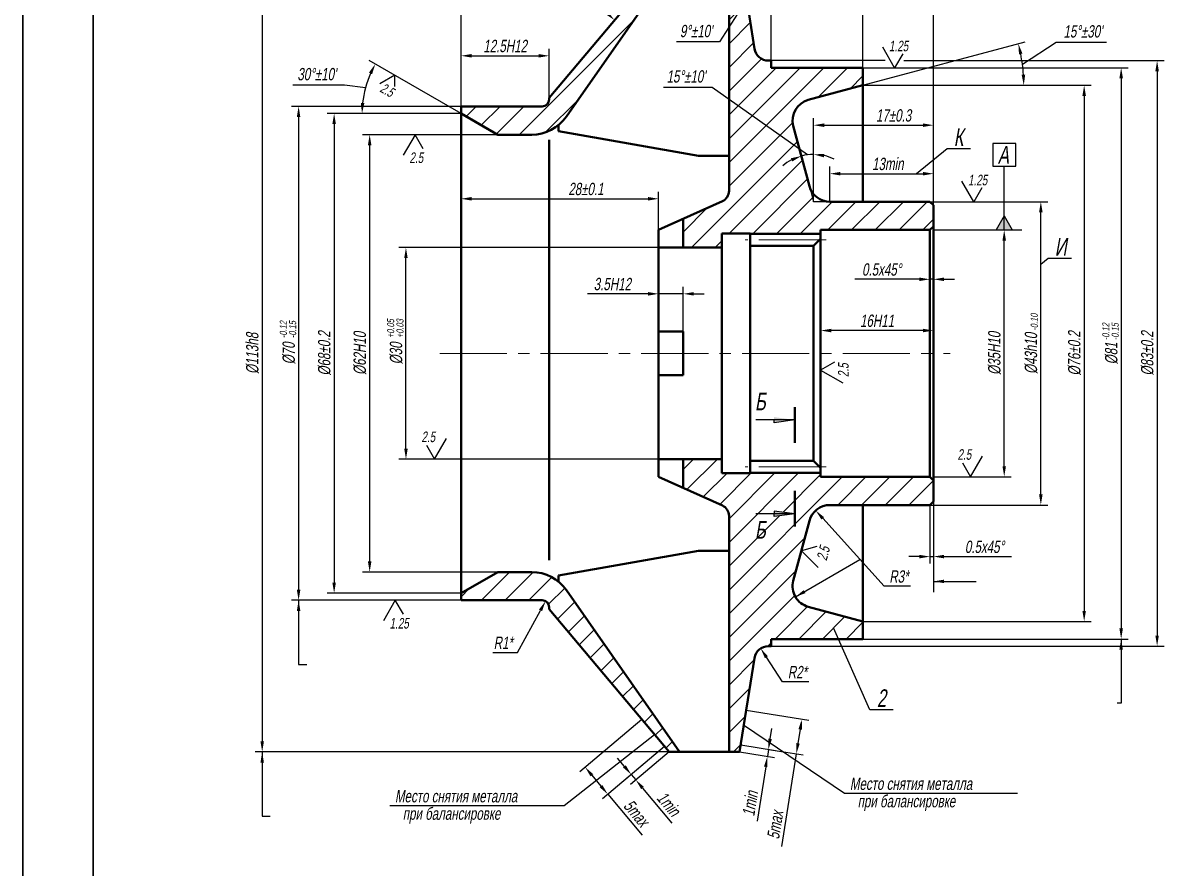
# Model space of a CAD drawing. Header units: millimetres. Extents: x 155 to 2756, y -275 to 1324.
# Drawn here: x 155.2 to 479, y 958.2 to 1197.8 of the extents above; entities that cross this region are included whole.
import ezdxf

# ---------------------------------------------------------------- set-up
doc = ezdxf.new("R2010")
doc.units = ezdxf.units.MM
doc.header["$PDMODE"] = 35
doc.header["$PDSIZE"] = -30
doc.linetypes.add('CENTER2', pattern=[28.575, 19.05, -3.175, 3.175, -3.175])
doc.layers.get('0').update_dxf_attribs({"lineweight": 50})
for name, color, linetype, lineweight in [('1', 1, 'CENTER2', 20), ('Layer2', 152, 'Continuous', 25), ('Рамка', 52, 'Continuous', 35)]:
    doc.layers.add(name, color=color, linetype=linetype, lineweight=lineweight)
doc.styles.add('3.5', font='txt.shx', dxfattribs={"width": 0.7, "oblique": 10, "height": 3.5})
doc.styles.add('ST_5', font='w_russin.shx', dxfattribs={"width": 0.7, "oblique": 10, "height": 5})
doc.dimstyles.new('1 STANDARD(1 1)', dxfattribs={"dimscale": 0, "dimtxt": 3.5, "dimasz": 3, "dimexe": 2, "dimexo": 0, "dimgap": 1, "dimtad": 1, "dimtoh": 1, "dimdec": 1, "dimzin": 9, "dimdsep": 46, "dimtxsty": '3.5', "dimcen": 2.5, "dimclrd": 256, "dimclre": 256, "dimclrt": 256, "dimaunit": 1, "dimadec": 0, "dimazin": 0, "dimtfac": 1, "dimtdec": 1, "dimtmove": 0, "dimatfit": 3, "dimfxl": 0, "dimtolj": 1, "dimtzin": 1, "dimarcsym": 0})
doc.dimstyles.new('STANDARD(1 1)', dxfattribs={"dimscale": 0, "dimtxt": 3.5, "dimasz": 3, "dimexe": 2, "dimexo": 0, "dimgap": 1, "dimtad": 1, "dimdec": 1, "dimzin": 9, "dimdsep": 46, "dimtxsty": '3.5', "dimcen": 2.5, "dimclrd": 256, "dimclre": 256, "dimclrt": 256, "dimaunit": 1, "dimadec": 0, "dimazin": 0, "dimtfac": 1, "dimtdec": 1, "dimtmove": 0, "dimatfit": 3, "dimfxl": 0, "dimtolj": 1, "dimtzin": 1, "dimarcsym": 0})
doc.dimstyles.new('STANDARD(1 1)$4', dxfattribs={"dimscale": 0, "dimtxt": 3.5, "dimasz": 3, "dimexe": 2, "dimexo": 0, "dimgap": 1, "dimtad": 1, "dimtoh": 1, "dimdec": 1, "dimzin": 9, "dimdsep": 46, "dimtxsty": '3.5', "dimcen": 2.5, "dimclrd": 256, "dimclre": 256, "dimclrt": 256, "dimaunit": 1, "dimadec": 0, "dimazin": 0, "dimtfac": 1, "dimtdec": 1, "dimtofl": 0, "dimtmove": 0, "dimatfit": 2, "dimfxl": 0, "dimtolj": 1, "dimtzin": 1, "dimarcsym": 0})

# ---------------------------------------------------------------- blocks, each defined once
blk = doc.blocks.new('*D90')
at = {"layer": 'Defpoints', "color": 0}
for p in [(330.81, 1000.32), (337.24, 992.66), (314.7, 986.81)]:
    blk.add_point(p, dxfattribs=at)
at = {"layer": 'Layer2', "lineweight": -2}
for p, q in [((330.81, 1000.32), (313.17, 985.52)), ((337.24, 992.66), (319.59, 977.86)), ((316.63, 984.51), (319.2, 981.44)), ((321.13, 979.14), (330.91, 967.49))]:
    blk.add_line(p, q, dxfattribs=at)
at = {"layer": 'Layer2'}
for points in [[(317.01, 984.83), (316.24, 984.19), (314.7, 986.81)], [(319.58, 981.76), (318.82, 981.12), (321.13, 979.14)]]:
    blk.add_solid(points, dxfattribs=at)
at = {"layer": 'Layer2', "insert": (329.28, 973.71), "char_height": 3.5, "attachment_point": 5, "rotation": 310, "style": '3.5'}
blk.add_mtext('\\A1;{\\Fw_russin.shx;5max}', dxfattribs=at)
blk = doc.blocks.new('*D91')
at = {"layer": 'Defpoints', "color": 0}
for p in [(337.24, 992.66), (338.52, 991.13), (327.78, 984.73)]:
    blk.add_point(p, dxfattribs=at)
at = {"layer": 'Layer2', "lineweight": -2}
for p, q in [((337.24, 992.66), (326.25, 983.44)), ((338.52, 991.13), (327.54, 981.91)), ((325.85, 987.03), (323.93, 989.33)), ((327.78, 984.73), (329.07, 983.2)), ((331, 980.9), (339.33, 970.96))]:
    blk.add_line(p, q, dxfattribs=at)
at = {"layer": 'Layer2'}
for points in [[(326.24, 987.35), (325.47, 986.71), (327.78, 984.73)], [(331.38, 981.22), (330.61, 980.58), (329.07, 983.2)]]:
    blk.add_solid(points, dxfattribs=at)
at = {"layer": 'Layer2', "insert": (338.43, 976.32), "char_height": 3.5, "attachment_point": 5, "rotation": 310, "style": '3.5'}
blk.add_mtext('\\A1;{\\Fw_russin.shx;1min}', dxfattribs=at)
blk = doc.blocks.new('*D92')
at = {"layer": 'Defpoints', "color": 0}
for p in [(360.4, 1002.98), (376.17, 1000.48), (366.71, 991.86)]:
    blk.add_point(p, dxfattribs=at)
at = {"layer": 'Layer2', "lineweight": -2}
for p, q in [((360.4, 1002.98), (378.15, 1000.17)), ((375.7, 997.52), (375.08, 993.57)), ((366.71, 991.86), (376.58, 990.29)), ((374.61, 990.61), (370.44, 964.3))]:
    blk.add_line(p, q, dxfattribs=at)
at = {"layer": 'Layer2'}
for points in [[(375.21, 997.6), (376.2, 997.44), (376.17, 1000.48)], [(374.58, 993.65), (375.57, 993.49), (374.61, 990.61)]]:
    blk.add_solid(points, dxfattribs=at)
at = {"layer": 'Layer2', "insert": (368.64, 970.47), "char_height": 3.5, "attachment_point": 5, "rotation": 81, "style": '3.5'}
blk.add_mtext('\\A1;{\\Fw_russin.shx;5max}', dxfattribs=at)
blk = doc.blocks.new('*D93')
at = {"layer": 'Defpoints', "color": 0}
for p in [(358.52, 991.13), (358.83, 993.11), (366.71, 991.86)]:
    blk.add_point(p, dxfattribs=at)
at = {"layer": 'Layer2', "lineweight": -2}
for p, q in [((367.18, 994.82), (367.65, 997.78)), ((358.52, 991.13), (368.38, 989.57)), ((358.83, 993.11), (368.69, 991.54)), ((366.71, 991.86), (366.4, 989.88)), ((365.93, 986.92), (363.48, 971.47))]:
    blk.add_line(p, q, dxfattribs=at)
at = {"layer": 'Layer2'}
for points in [[(366.69, 994.9), (367.68, 994.74), (366.71, 991.86)], [(365.44, 987), (366.43, 986.84), (366.4, 989.88)]]:
    blk.add_solid(points, dxfattribs=at)
at = {"layer": 'Layer2', "insert": (361.5, 976.53), "char_height": 3.5, "attachment_point": 5, "rotation": 81, "style": '3.5'}
blk.add_mtext('\\A1;{\\Fw_russin.shx;1min}', dxfattribs=at)
blk = doc.blocks.new('*D78')
at = {"layer": 'Defpoints', "color": 0}
for p in [(303.48, 1033.88), (302.52, 1032.13)]:
    blk.add_point(p, dxfattribs=at)
at = {"layer": 'Layer2', "lineweight": -2}
for p, q in [((295.51, 1019.32), (302.04, 1031.25)), ((288.5, 1019.32), (295.51, 1019.32))]:
    blk.add_line(p, q, dxfattribs=at)
at = {"layer": 'Layer2'}
blk.add_solid([(301.6, 1031.49), (302.48, 1031.01), (303.48, 1033.88)], dxfattribs=at)
at = {"layer": 'Layer2', "insert": (291.5, 1022.07), "char_height": 3.5, "attachment_point": 5, "style": '3.5'}
blk.add_mtext('\\A1;{\\Fw_russin.shx;R1*}', dxfattribs=at)
blk = doc.blocks.new('*D79')
at = {"layer": 'Defpoints', "color": 0}
for p in [(380.11, 1059.59), (384.13, 1055.13)]:
    blk.add_point(p, dxfattribs=at)
at = {"layer": 'Layer2', "lineweight": -2}
for p, q in [((399.5, 1038.09), (382.12, 1057.36)), ((406.98, 1038.09), (399.5, 1038.09))]:
    blk.add_line(p, q, dxfattribs=at)
at = {"layer": 'Layer2'}
blk.add_solid([(382.49, 1057.69), (381.74, 1057.02), (380.11, 1059.59)], dxfattribs=at)
at = {"layer": 'Layer2', "insert": (403.74, 1040.84), "char_height": 3.5, "attachment_point": 5, "style": '3.5'}
blk.add_mtext('\\A1;{\\Fw_russin.shx;R3*}', dxfattribs=at)
blk = doc.blocks.new('*D80')
at = {"layer": 'Defpoints', "color": 0}
for p in [(393.52, 1216.08), (393.52, 1216.08), (367.52, 1187.13)]:
    blk.add_point(p, dxfattribs=at)
at = {"layer": 'Layer2', "lineweight": -2}
for p, q in [((367.52, 1187.13), (367.52, 1218.08)), ((393.52, 1216.08), (393.52, 1218.08)), ((370.52, 1216.08), (390.52, 1216.08))]:
    blk.add_line(p, q, dxfattribs=at)
at = {"layer": 'Layer2'}
for points in [[(370.52, 1216.58), (370.52, 1215.58), (367.52, 1216.08)], [(390.52, 1216.58), (390.52, 1215.58), (393.52, 1216.08)]]:
    blk.add_solid(points, dxfattribs=at)
at = {"layer": 'Layer2', "insert": (380.52, 1218.83), "char_height": 3.5, "attachment_point": 5, "style": '3.5'}
blk.add_mtext('\\A1;{\\Fw_russin.shx;13h12}', dxfattribs=at)
blk = doc.blocks.new('*D81')
at = {"layer": 'Defpoints', "color": 0}
for p in [(413.52, 1216.08), (413.52, 1216.08), (393.52, 1185.13)]:
    blk.add_point(p, dxfattribs=at)
at = {"layer": 'Layer2', "lineweight": -2}
for p, q in [((393.52, 1185.13), (393.52, 1218.08)), ((413.52, 1216.08), (413.52, 1218.08)), ((396.52, 1216.08), (410.52, 1216.08))]:
    blk.add_line(p, q, dxfattribs=at)
at = {"layer": 'Layer2'}
for points in [[(396.52, 1216.58), (396.52, 1215.58), (393.52, 1216.08)], [(410.52, 1216.58), (410.52, 1215.58), (413.52, 1216.08)]]:
    blk.add_solid(points, dxfattribs=at)
at = {"layer": 'Layer2', "insert": (403.52, 1218.83), "char_height": 3.5, "attachment_point": 5, "style": '3.5'}
blk.add_mtext('\\A1;{\\Fw_russin.shx;10H11}', dxfattribs=at)
blk = doc.blocks.new('*D82')
at = {"layer": 'Defpoints', "color": 0}
for p in [(413.52, 1062.13), (412.52, 1061.13), (412.52, 1046.51)]:
    blk.add_point(p, dxfattribs=at)
at = {"layer": 'Layer2', "lineweight": -2}
for p, q in [((413.52, 1062.13), (413.52, 1044.51)), ((412.52, 1061.13), (412.52, 1044.51)), ((409.52, 1046.51), (406.52, 1046.51)), ((412.52, 1046.51), (413.52, 1046.51)), ((416.52, 1046.51), (435.68, 1046.51))]:
    blk.add_line(p, q, dxfattribs=at)
at = {"layer": 'Layer2'}
for points in [[(409.52, 1047.01), (409.52, 1046.01), (412.52, 1046.51)], [(416.52, 1047.01), (416.52, 1046.01), (413.52, 1046.51)]]:
    blk.add_solid(points, dxfattribs=at)
at = {"layer": 'Layer2', "insert": (428.01, 1049.26), "char_height": 3.5, "attachment_point": 5, "style": '3.5'}
blk.add_mtext('\\A1;{\\Fw_russin.shx;0.5x45°}', dxfattribs=at)
blk = doc.blocks.new('*D83')
at = {"layer": 'Defpoints', "color": 0}
for p in [(381.52, 1110.6), (381.52, 1110.13), (413.52, 1110.13)]:
    blk.add_point(p, dxfattribs=at)
at = {"layer": 'Layer2', "lineweight": -2}
for p, q in [((381.52, 1110.13), (381.52, 1112.6)), ((410.52, 1110.6), (384.52, 1110.6)), ((413.52, 1110.13), (413.52, 1112.6))]:
    blk.add_line(p, q, dxfattribs=at)
at = {"layer": 'Layer2'}
for points in [[(384.52, 1111.1), (384.52, 1110.1), (381.52, 1110.6)], [(410.52, 1111.1), (410.52, 1110.1), (413.52, 1110.6)]]:
    blk.add_solid(points, dxfattribs=at)
at = {"layer": 'Layer2', "insert": (397.52, 1113.35), "char_height": 3.5, "attachment_point": 5, "style": '3.5'}
blk.add_mtext('\\A1;{\\Fw_russin.shx;16H11}', dxfattribs=at)
blk = doc.blocks.new('*D84')
at = {"layer": 'Defpoints', "color": 0}
for p in [(405.08, 1187.13), (367.52, 1021.13), (476.96, 1021.13)]:
    blk.add_point(p, dxfattribs=at)
at = {"layer": 'Layer2', "lineweight": -2}
for p, q in [((405.08, 1187.13), (478.96, 1187.13)), ((476.96, 1184.13), (476.96, 1024.13)), ((367.52, 1021.13), (478.96, 1021.13))]:
    blk.add_line(p, q, dxfattribs=at)
at = {"layer": 'Layer2'}
for points in [[(476.46, 1184.13), (477.46, 1184.13), (476.96, 1187.13)], [(476.46, 1024.13), (477.46, 1024.13), (476.96, 1021.13)]]:
    blk.add_solid(points, dxfattribs=at)
at = {"layer": 'Layer2', "insert": (474.21, 1104.13), "char_height": 3.5, "attachment_point": 5, "rotation": 90, "style": '3.5'}
blk.add_mtext('\\A1;{\\Fw_russin.shx;%%c83±0.2}', dxfattribs=at)
blk = doc.blocks.new('*D85')
at = {"layer": 'Defpoints', "color": 0}
for p in [(279.52, 1269.46), (413.52, 1261.35), (279.52, 1190.5)]:
    blk.add_point(p, dxfattribs=at)
at = {"layer": 'Layer2', "lineweight": -2}
for p, q in [((279.52, 1190.5), (279.52, 1271.46)), ((410.52, 1269.46), (282.52, 1269.46)), ((413.52, 1261.35), (413.52, 1271.46))]:
    blk.add_line(p, q, dxfattribs=at)
at = {"layer": 'Layer2'}
for points in [[(282.52, 1269.96), (282.52, 1268.96), (279.52, 1269.46)], [(410.52, 1269.96), (410.52, 1268.96), (413.52, 1269.46)]]:
    blk.add_solid(points, dxfattribs=at)
at = {"layer": 'Layer2', "insert": (346.52, 1272.21), "char_height": 3.5, "attachment_point": 5, "style": '3.5'}
blk.add_mtext('\\A1;{\\Fw_russin.shx;67h10}', dxfattribs=at)
blk = doc.blocks.new('*D86')
at = {"layer": 'Defpoints', "color": 0}
for p in [(355.52, 1259.35), (413.52, 1259.35), (413.52, 1170.82)]:
    blk.add_point(p, dxfattribs=at)
at = {"layer": 'Layer2', "lineweight": -2}
for p, q in [((355.52, 1259.35), (355.52, 1261.35)), ((413.52, 1170.82), (413.52, 1261.35)), ((358.52, 1259.35), (410.52, 1259.35))]:
    blk.add_line(p, q, dxfattribs=at)
at = {"layer": 'Layer2'}
for points in [[(358.52, 1259.85), (358.52, 1258.85), (355.52, 1259.35)], [(410.52, 1259.85), (410.52, 1258.85), (413.52, 1259.35)]]:
    blk.add_solid(points, dxfattribs=at)
at = {"layer": 'Layer2', "insert": (384.52, 1262.1), "char_height": 3.5, "attachment_point": 5, "style": '3.5'}
blk.add_mtext('\\A1;{\\Fw_russin.shx;29±0.2}', dxfattribs=at)
blk = doc.blocks.new('*D25')
at = {"layer": 'Defpoints', "color": 0}
for p in [(364.5, 1020.47), (366.69, 1017.13)]:
    blk.add_point(p, dxfattribs=at)
at = {"layer": 'Layer2', "lineweight": -2}
for p, q in [((370.71, 1011), (366.14, 1017.97)), ((378.19, 1011), (370.71, 1011))]:
    blk.add_line(p, q, dxfattribs=at)
at = {"layer": 'Layer2'}
blk.add_solid([(366.56, 1018.24), (365.72, 1017.69), (364.5, 1020.47)], dxfattribs=at)
at = {"layer": 'Layer2', "insert": (374.95, 1013.75), "char_height": 3.5, "attachment_point": 5, "style": '3.5'}
blk.add_mtext('\\A1;{\\Fw_russin.shx;R2*}', dxfattribs=at)
blk = doc.blocks.new('*D26')
at = {"layer": 'Defpoints', "color": 0}
for p in [(438.97, 1184.11), (393.52, 1180.13), (393.52, 1180.13), (394.27, 1180.13), (378, 1175.97)]:
    blk.add_point(p, dxfattribs=at)
at = {"layer": 'Layer2', "lineweight": -2}
for p, q in [((393.52, 1180.13), (439.52, 1192.46)), ((438.75, 1186.08), (448.29, 1192.32)), ((448.29, 1192.32), (462.57, 1192.32)), ((394.27, 1180.13), (441.14, 1180.13))]:
    blk.add_line(p, q, dxfattribs=at)
blk.add_arc((393.52, 1180.13), 45.62, 3.7684, 11.2316, dxfattribs=at)
at = {"layer": 'Layer2'}
for points in [[(437.78, 1188.9), (438.76, 1189.13), (437.59, 1191.94)], [(439.54, 1183.14), (438.54, 1183.11), (439.14, 1180.13)]]:
    blk.add_solid(points, dxfattribs=at)
at = {"layer": 'Layer2', "insert": (455.93, 1195.4), "char_height": 3.5, "attachment_point": 5, "style": '3.5'}
blk.add_mtext("\\A1;{\\Fw_russin.shx;15°±30'}", dxfattribs=at)
blk = doc.blocks.new('*D27')
at = {"layer": 'Defpoints', "color": 0}
for p in [(393.52, 1185.13), (393.52, 1023.13), (466.76, 1023.13)]:
    blk.add_point(p, dxfattribs=at)
at = {"layer": 'Layer2', "lineweight": -2}
for p, q in [((393.52, 1185.13), (468.76, 1185.13)), ((466.76, 1182.13), (466.76, 1026.13)), ((393.52, 1023.13), (468.76, 1023.13))]:
    blk.add_line(p, q, dxfattribs=at)
at = {"layer": 'Layer2'}
for points in [[(466.26, 1182.13), (467.26, 1182.13), (466.76, 1185.13)], [(466.26, 1026.13), (467.26, 1026.13), (466.76, 1023.13)]]:
    blk.add_solid(points, dxfattribs=at)
at = {"layer": 'Layer2', "insert": (464.01, 1104.13), "char_height": 3.5, "attachment_point": 5, "rotation": 90, "style": '3.5'}
blk.add_mtext('\\A1;{\\Fw_russin.shx;%%c81    }', dxfattribs=at)
blk = doc.blocks.new('*D28')
at = {"layer": 'Defpoints', "color": 0}
for p in [(434.68, 1180.13), (393.52, 1028.13), (456.27, 1028.13)]:
    blk.add_point(p, dxfattribs=at)
at = {"layer": 'Layer2', "lineweight": -2}
for p, q in [((434.68, 1180.13), (458.27, 1180.13)), ((456.27, 1177.13), (456.27, 1031.13)), ((393.52, 1028.13), (458.27, 1028.13))]:
    blk.add_line(p, q, dxfattribs=at)
at = {"layer": 'Layer2'}
for points in [[(455.77, 1177.13), (456.77, 1177.13), (456.27, 1180.13)], [(455.77, 1031.13), (456.77, 1031.13), (456.27, 1028.13)]]:
    blk.add_solid(points, dxfattribs=at)
at = {"layer": 'Layer2', "insert": (453.52, 1104.13), "char_height": 3.5, "attachment_point": 5, "rotation": 90, "style": '3.5'}
blk.add_mtext('\\A1;{\\Fw_russin.shx;%%c76±0.2}', dxfattribs=at)
blk = doc.blocks.new('*D29')
at = {"layer": 'Defpoints', "color": 0}
for p in [(412.52, 1147.13), (443.98, 1147.13), (412.52, 1061.13)]:
    blk.add_point(p, dxfattribs=at)
at = {"layer": 'Layer2', "lineweight": -2}
for p, q in [((412.52, 1147.13), (445.98, 1147.13)), ((443.98, 1064.13), (443.98, 1144.13)), ((412.52, 1061.13), (445.98, 1061.13))]:
    blk.add_line(p, q, dxfattribs=at)
at = {"layer": 'Layer2'}
for points in [[(443.48, 1144.13), (444.48, 1144.13), (443.98, 1147.13)], [(443.48, 1064.13), (444.48, 1064.13), (443.98, 1061.13)]]:
    blk.add_solid(points, dxfattribs=at)
at = {"layer": 'Layer2', "insert": (441.23, 1104.13), "char_height": 3.5, "attachment_point": 5, "rotation": 90, "style": '3.5'}
blk.add_mtext('\\A1;{\\Fw_russin.shx;%%c43h10  }', dxfattribs=at)
blk = doc.blocks.new('*D30')
at = {"layer": 'Defpoints', "color": 0}
for p in [(413.52, 1139.13), (433.59, 1139.13), (413.52, 1069.13)]:
    blk.add_point(p, dxfattribs=at)
at = {"layer": 'Layer2', "lineweight": -2}
for p, q in [((413.52, 1139.13), (435.59, 1139.13)), ((433.59, 1072.13), (433.59, 1136.13)), ((413.52, 1069.13), (435.59, 1069.13))]:
    blk.add_line(p, q, dxfattribs=at)
at = {"layer": 'Layer2'}
for points in [[(433.09, 1136.13), (434.09, 1136.13), (433.59, 1139.13)], [(433.09, 1072.13), (434.09, 1072.13), (433.59, 1069.13)]]:
    blk.add_solid(points, dxfattribs=at)
at = {"layer": 'Layer2', "insert": (430.84, 1104.13), "char_height": 3.5, "attachment_point": 5, "rotation": 90, "style": '3.5'}
blk.add_mtext('\\A1;{\\Fw_russin.shx;%%c35H10}', dxfattribs=at)
blk = doc.blocks.new('*D31')
at = {"layer": 'Defpoints', "color": 0}
for p in [(342.52, 1121.01), (335.52, 1110.33), (342.52, 1110.33)]:
    blk.add_point(p, dxfattribs=at)
at = {"layer": 'Layer2', "lineweight": -2}
for p, q in [((332.52, 1121.01), (315.36, 1121.01)), ((335.52, 1110.33), (335.52, 1123.01)), ((342.52, 1121.01), (335.52, 1121.01)), ((342.52, 1110.33), (342.52, 1123.01)), ((345.52, 1121.01), (348.52, 1121.01))]:
    blk.add_line(p, q, dxfattribs=at)
at = {"layer": 'Layer2'}
for points in [[(332.52, 1121.51), (332.52, 1120.51), (335.52, 1121.01)], [(345.52, 1121.51), (345.52, 1120.51), (342.52, 1121.01)]]:
    blk.add_solid(points, dxfattribs=at)
at = {"layer": 'Layer2', "insert": (322.44, 1123.76), "char_height": 3.5, "attachment_point": 5, "style": '3.5'}
blk.add_mtext('\\A1;{\\Fw_russin.shx;3.5H12}', dxfattribs=at)
blk = doc.blocks.new('*D32')
at = {"layer": 'Defpoints', "color": 0}
for p in [(375.53, 1162.03), (378.35, 1160.49), (379.52, 1147.87), (379.52, 1147.13), (379.52, 1147.13)]:
    blk.add_point(p, dxfattribs=at)
at = {"layer": 'Layer2', "lineweight": -2}
for p, q in [((350.74, 1179.53), (336.94, 1179.53)), ((377.77, 1160.42), (350.74, 1179.53)), ((379.52, 1147.87), (379.52, 1162.54))]:
    blk.add_line(p, q, dxfattribs=at)
for start, end in [(90, 105), (64.3087, 77.1544), (117.8456, 130.6913)]:
    blk.add_arc((379.52, 1147.13), 13.41, start, end, dxfattribs=at)
at = {"layer": 'Layer2'}
for points in [[(373.08, 1159.45), (373.44, 1158.52), (376.05, 1160.08)], [(382.45, 1159.71), (382.56, 1160.7), (379.52, 1160.54)]]:
    blk.add_solid(points, dxfattribs=at)
at = {"layer": 'Layer2', "insert": (343.34, 1182.62), "char_height": 3.5, "attachment_point": 5, "style": '3.5'}
blk.add_mtext("\\A1;{\\Fw_russin.shx;15°±10'}", dxfattribs=at)
blk = doc.blocks.new('*D33')
at = {"layer": 'Defpoints', "color": 0}
for p in [(279.52, 1146.28), (335.52, 1147.96), (335.52, 1139.13)]:
    blk.add_point(p, dxfattribs=at)
at = {"layer": 'Layer2', "lineweight": -2}
for p, q in [((279.52, 1146.28), (279.52, 1149.96)), ((335.52, 1139.13), (335.52, 1149.96)), ((282.52, 1147.96), (332.52, 1147.96))]:
    blk.add_line(p, q, dxfattribs=at)
at = {"layer": 'Layer2'}
for points in [[(282.52, 1148.46), (282.52, 1147.46), (279.52, 1147.96)], [(332.52, 1148.46), (332.52, 1147.46), (335.52, 1147.96)]]:
    blk.add_solid(points, dxfattribs=at)
at = {"layer": 'Layer2', "insert": (314.94, 1150.71), "char_height": 3.5, "attachment_point": 5, "style": '3.5'}
blk.add_mtext('\\A1;{\\Fw_russin.shx;28±0.1}', dxfattribs=at)
blk = doc.blocks.new('*D34')
at = {"layer": 'Defpoints', "color": 0}
for p in [(251.85, 1177.01), (279.36, 1172.13), (279.52, 1172.13), (279.52, 1172.13), (289.91, 1166.13)]:
    blk.add_point(p, dxfattribs=at)
at = {"layer": 'Layer2', "lineweight": -2}
for p, q in [((279.52, 1172.13), (253.45, 1187.18)), ((246.43, 1180.19), (231.78, 1180.19)), ((252.38, 1179.4), (246.43, 1180.19)), ((279.36, 1172.13), (249.42, 1172.13))]:
    blk.add_line(p, q, dxfattribs=at)
blk.add_arc((279.52, 1172.13), 28.1, 156.1201, 173.8799, dxfattribs=at)
at = {"layer": 'Layer2'}
for points in [[(253.38, 1183.73), (254.27, 1183.28), (255.19, 1186.18)], [(252.08, 1175.1), (251.08, 1175.15), (251.42, 1172.13)]]:
    blk.add_solid(points, dxfattribs=at)
at = {"layer": 'Layer2', "insert": (238.6, 1183.27), "char_height": 3.5, "attachment_point": 5, "style": '3.5'}
blk.add_mtext("\\A1;{\\Fw_russin.shx;30°±10'}", dxfattribs=at)
blk = doc.blocks.new('*D35')
at = {"layer": 'Defpoints', "color": 0}
for p in [(413.52, 1168.82), (413.52, 1156.48), (379.52, 1147.87)]:
    blk.add_point(p, dxfattribs=at)
at = {"layer": 'Layer2', "lineweight": -2}
for p, q in [((379.52, 1147.87), (379.52, 1170.82)), ((382.52, 1168.82), (410.52, 1168.82)), ((413.52, 1156.48), (413.52, 1170.82))]:
    blk.add_line(p, q, dxfattribs=at)
at = {"layer": 'Layer2'}
for points in [[(382.52, 1169.32), (382.52, 1168.32), (379.52, 1168.82)], [(410.52, 1169.32), (410.52, 1168.32), (413.52, 1168.82)]]:
    blk.add_solid(points, dxfattribs=at)
at = {"layer": 'Layer2', "insert": (402.22, 1171.57), "char_height": 3.5, "attachment_point": 5, "style": '3.5'}
blk.add_mtext('\\A1;{\\Fw_russin.shx;17±0.3}', dxfattribs=at)
blk = doc.blocks.new('*D36')
at = {"layer": 'Defpoints', "color": 0}
for p in [(413.52, 1155.07), (384.13, 1147.13), (413.52, 1146.13)]:
    blk.add_point(p, dxfattribs=at)
at = {"layer": 'Layer2', "lineweight": -2}
for p, q in [((384.13, 1147.13), (384.13, 1157.07)), ((413.52, 1146.13), (413.52, 1157.07)), ((387.13, 1155.07), (410.52, 1155.07))]:
    blk.add_line(p, q, dxfattribs=at)
at = {"layer": 'Layer2'}
for points in [[(387.13, 1155.57), (387.13, 1154.57), (384.13, 1155.07)], [(410.52, 1155.57), (410.52, 1154.57), (413.52, 1155.07)]]:
    blk.add_solid(points, dxfattribs=at)
at = {"layer": 'Layer2', "insert": (400.57, 1157.82), "char_height": 3.5, "attachment_point": 5, "style": '3.5'}
blk.add_mtext('\\A1;{\\Fw_russin.shx;13min}', dxfattribs=at)
blk = doc.blocks.new('*D37')
at = {"layer": 'Defpoints', "color": 0}
for p in [(358.52, 1217.13), (358.52, 1217.13), (358.52, 1214), (360, 1203.05), (362.74, 1190.5)]:
    blk.add_point(p, dxfattribs=at)
at = {"layer": 'Layer2', "lineweight": -2}
for p, q in [((358.52, 1214), (358.52, 1201.97)), ((359.63, 1203.01), (352.82, 1192.41)), ((352.82, 1192.41), (340.59, 1192.41))]:
    blk.add_line(p, q, dxfattribs=at)
for start, end in [(291.1628, 303.3257), (245.6743, 257.8372), (270, 279)]:
    blk.add_arc((358.52, 1217.13), 14.16, start, end, dxfattribs=at)
at = {"layer": 'Layer2'}
for points in [[(363.76, 1203.44), (363.5, 1204.41), (360.74, 1203.15)], [(355.59, 1203.79), (355.49, 1202.79), (358.52, 1202.97)]]:
    blk.add_solid(points, dxfattribs=at)
at = {"layer": 'Layer2', "insert": (346.2, 1195.49), "char_height": 3.5, "attachment_point": 5, "style": '3.5'}
blk.add_mtext("\\A1;{\\Fw_russin.shx;9°±10'}", dxfattribs=at)
blk = doc.blocks.new('*D38')
at = {"layer": 'Defpoints', "color": 0}
for p in [(338.52, 1217.13), (338.52, 1217.13), (358.52, 1217.13), (318.34, 1203.86), (304.52, 1176.61)]:
    blk.add_point(p, dxfattribs=at)
at = {"layer": 'Layer2', "lineweight": -2}
for p, q in [((338.52, 1217.13), (312.37, 1217.13)), ((316.63, 1206.92), (309.38, 1202.87)), ((309.38, 1202.87), (294.73, 1202.87))]:
    blk.add_line(p, q, dxfattribs=at)
blk.add_arc((338.52, 1217.13), 24.15, 187.1209, 222.8791, dxfattribs=at)
at = {"layer": 'Layer2'}
for points in [[(314.05, 1214.1), (315.05, 1214.17), (314.37, 1217.13)], [(321.17, 1201.06), (320.48, 1200.33), (323, 1198.63)]]:
    blk.add_solid(points, dxfattribs=at)
at = {"layer": 'Layer2', "insert": (301.55, 1205.95), "char_height": 3.5, "attachment_point": 5, "style": '3.5'}
blk.add_mtext("\\A1;{\\Fw_russin.shx;50°±10'}", dxfattribs=at)
blk = doc.blocks.new('*D39')
at = {"layer": 'Defpoints', "color": 0}
for p in [(304.52, 1188.5), (304.52, 1176.61), (279.52, 1174.13)]:
    blk.add_point(p, dxfattribs=at)
at = {"layer": 'Layer2', "lineweight": -2}
for p, q in [((279.52, 1174.13), (279.52, 1190.5)), ((282.52, 1188.5), (301.52, 1188.5)), ((304.52, 1176.61), (304.52, 1190.5))]:
    blk.add_line(p, q, dxfattribs=at)
at = {"layer": 'Layer2'}
for points in [[(282.52, 1189), (282.52, 1188), (279.52, 1188.5)], [(301.52, 1189), (301.52, 1188), (304.52, 1188.5)]]:
    blk.add_solid(points, dxfattribs=at)
at = {"layer": 'Layer2', "insert": (292.02, 1191.25), "char_height": 3.5, "attachment_point": 5, "style": '3.5'}
blk.add_mtext('\\A1;{\\Fw_russin.shx;12.5H12}', dxfattribs=at)
blk = doc.blocks.new('*D40')
at = {"layer": 'Defpoints', "color": 0}
for p in [(312.37, 1217.13), (223.1, 991.13), (338.52, 991.13)]:
    blk.add_point(p, dxfattribs=at)
at = {"layer": 'Layer2', "lineweight": -2}
for p, q in [((312.37, 1217.13), (221.1, 1217.13)), ((223.1, 1214.13), (223.1, 994.13)), ((338.52, 991.13), (221.1, 991.13))]:
    blk.add_line(p, q, dxfattribs=at)
at = {"layer": 'Layer2'}
for points in [[(222.6, 1214.13), (223.6, 1214.13), (223.1, 1217.13)], [(222.6, 994.13), (223.6, 994.13), (223.1, 991.13)]]:
    blk.add_solid(points, dxfattribs=at)
at = {"layer": 'Layer2', "insert": (220.35, 1104.13), "char_height": 3.5, "attachment_point": 5, "rotation": 90, "style": '3.5'}
blk.add_mtext('\\A1;{\\Fw_russin.shx;%%c113h8}', dxfattribs=at)
blk = doc.blocks.new('*D41')
at = {"layer": 'Defpoints', "color": 0}
for p in [(279.52, 1174.13), (233.43, 1034.13), (279.52, 1034.13)]:
    blk.add_point(p, dxfattribs=at)
at = {"layer": 'Layer2', "lineweight": -2}
for p, q in [((279.52, 1174.13), (231.43, 1174.13)), ((233.43, 1171.13), (233.43, 1037.13)), ((279.52, 1034.13), (231.43, 1034.13))]:
    blk.add_line(p, q, dxfattribs=at)
at = {"layer": 'Layer2'}
for points in [[(232.93, 1171.13), (233.93, 1171.13), (233.43, 1174.13)], [(232.93, 1037.13), (233.93, 1037.13), (233.43, 1034.13)]]:
    blk.add_solid(points, dxfattribs=at)
at = {"layer": 'Layer2', "insert": (230.68, 1104.13), "char_height": 3.5, "attachment_point": 5, "rotation": 90, "style": '3.5'}
blk.add_mtext('\\A1;{\\Fw_russin.shx;%%c70}', dxfattribs=at)
blk = doc.blocks.new('*D42')
at = {"layer": 'Defpoints', "color": 0}
for p in [(250.55, 1172.13), (243.51, 1036.13), (279.52, 1036.13)]:
    blk.add_point(p, dxfattribs=at)
at = {"layer": 'Layer2', "lineweight": -2}
for p, q in [((250.55, 1172.13), (241.51, 1172.13)), ((243.51, 1169.13), (243.51, 1039.13)), ((279.52, 1036.13), (241.51, 1036.13))]:
    blk.add_line(p, q, dxfattribs=at)
at = {"layer": 'Layer2'}
for points in [[(243.01, 1169.13), (244.01, 1169.13), (243.51, 1172.13)], [(243.01, 1039.13), (244.01, 1039.13), (243.51, 1036.13)]]:
    blk.add_solid(points, dxfattribs=at)
at = {"layer": 'Layer2', "insert": (240.76, 1104.13), "char_height": 3.5, "attachment_point": 5, "rotation": 90, "style": '3.5'}
blk.add_mtext('\\A1;{\\Fw_russin.shx;%%c68±0.2}', dxfattribs=at)
blk = doc.blocks.new('*D43')
at = {"layer": 'Defpoints', "color": 0}
for p in [(253.59, 1166.13), (289.91, 1166.13), (289.91, 1042.13)]:
    blk.add_point(p, dxfattribs=at)
at = {"layer": 'Layer2', "lineweight": -2}
for p, q in [((289.91, 1166.13), (251.59, 1166.13)), ((253.59, 1045.13), (253.59, 1163.13)), ((289.91, 1042.13), (251.59, 1042.13))]:
    blk.add_line(p, q, dxfattribs=at)
at = {"layer": 'Layer2'}
for points in [[(253.09, 1163.13), (254.09, 1163.13), (253.59, 1166.13)], [(253.09, 1045.13), (254.09, 1045.13), (253.59, 1042.13)]]:
    blk.add_solid(points, dxfattribs=at)
at = {"layer": 'Layer2', "insert": (250.84, 1104.13), "char_height": 3.5, "attachment_point": 5, "rotation": 90, "style": '3.5'}
blk.add_mtext('\\A1;{\\Fw_russin.shx;%%c62H10}', dxfattribs=at)
blk = doc.blocks.new('*D44')
at = {"layer": 'Defpoints', "color": 0}
for p in [(263.88, 1134.13), (335.52, 1134.13), (335.52, 1074.13)]:
    blk.add_point(p, dxfattribs=at)
at = {"layer": 'Layer2', "lineweight": -2}
for p, q in [((335.52, 1134.13), (261.88, 1134.13)), ((263.88, 1077.13), (263.88, 1131.13)), ((335.52, 1074.13), (261.88, 1074.13))]:
    blk.add_line(p, q, dxfattribs=at)
at = {"layer": 'Layer2'}
for points in [[(263.38, 1131.13), (264.38, 1131.13), (263.88, 1134.13)], [(263.38, 1077.13), (264.38, 1077.13), (263.88, 1074.13)]]:
    blk.add_solid(points, dxfattribs=at)
at = {"layer": 'Layer2', "insert": (261.13, 1104.13), "char_height": 3.5, "attachment_point": 5, "rotation": 90, "style": '3.5'}
blk.add_mtext('\\A1;{\\Fw_russin.shx;%%c30}', dxfattribs=at)
blk = doc.blocks.new('*D117')
at = {"layer": 'Defpoints', "color": 0}
for p in [(412.52, 1125.13), (412.52, 1125.13), (413.52, 1125.13)]:
    blk.add_point(p, dxfattribs=at)
at = {"layer": 'Layer2', "lineweight": -2}
for p, q in [((412.52, 1125.13), (412.52, 1127.13)), ((413.52, 1125.13), (413.52, 1127.13)), ((409.52, 1125.13), (391.19, 1125.13)), ((413.52, 1125.13), (412.52, 1125.13)), ((416.52, 1125.13), (419.52, 1125.13))]:
    blk.add_line(p, q, dxfattribs=at)
at = {"layer": 'Layer2'}
for points in [[(409.52, 1125.63), (409.52, 1124.63), (412.52, 1125.13)], [(416.52, 1125.63), (416.52, 1124.63), (413.52, 1125.13)]]:
    blk.add_solid(points, dxfattribs=at)
at = {"layer": 'Layer2', "insert": (398.85, 1127.88), "char_height": 3.5, "attachment_point": 5, "style": '3.5'}
blk.add_mtext('\\A1;{\\Fw_russin.shx;0.5x45°}', dxfattribs=at)

msp = doc.modelspace()

# ---------------------------------------------------------------- hatches: boundary and pattern name
at = {"layer": 'Layer2'}
h = msp.add_hatch(dxfattribs=at)
h.set_pattern_fill('ANSI31', color=256, scale=1.5, style=0)
h.set_pattern_definition([(45, (549.844, 618.4437), (-3.367596, 3.367596), [])])
h.paths.add_polyline_path([(299.56, 1042.13), (289.91, 1042.13), (279.52, 1036.13), (279.52, 1034.13), (302.52, 1034.13, -0.414214), (304.52, 1032.13), (304.52, 1031.65), (338.52, 991.13), (341.52, 991.13), (309.39, 1037.01, 0.244698)])
h.paths.add_polyline_path([(309.39, 1171.25), (341.52, 1217.13), (338.52, 1217.13), (304.52, 1176.61), (304.52, 1176.13, -0.414214), (302.52, 1174.13), (279.52, 1174.13), (279.52, 1172.13), (289.91, 1166.13), (299.56, 1166.13, 0.244698)])
h.paths.add_polyline_path([(378.33, 1151.58), (373.76, 1168.62, -0.414214), (378, 1175.97), (393.52, 1180.13), (393.52, 1185.13), (367.52, 1185.13), (367.52, 1187.13), (366.69, 1187.13, -0.368919), (362.74, 1190.5), (358.52, 1217.13), (355.52, 1217.13), (355.52, 1150.2, -0.295133), (353.63, 1147.28), (342.52, 1142.28), (342.52, 1134.13), (353.52, 1134.13), (353.52, 1138.13), (361.52, 1138.13), (361.52, 1138.03), (381.52, 1138.03), (381.52, 1139.13), (413.52, 1139.13), (413.52, 1146.13), (412.52, 1147.13), (384.13, 1147.13), (379.52, 1147.13)])
h.paths.add_polyline_path([(378, 1032.29, -0.414214), (373.76, 1039.64), (378.33, 1056.68, -0.339454), (384.13, 1061.13), (412.52, 1061.13), (413.52, 1062.13), (413.52, 1069.13), (381.52, 1069.13), (381.52, 1070.23), (361.52, 1070.23), (361.52, 1070.13), (353.52, 1070.13), (353.52, 1074.13), (342.52, 1074.13), (342.52, 1065.98), (353.63, 1060.98, -0.295133), (355.52, 1058.06), (355.52, 991.13), (358.52, 991.13), (362.74, 1017.76, -0.368919), (366.69, 1021.13), (367.52, 1021.13), (367.52, 1023.13), (393.52, 1023.13), (393.52, 1028.13)])
h.paths.add_polyline_path([(374.16, 1058.64), (368.3, 1057.86), (368.3, 1058.64), (368.3, 1059.43)], flags=16)
h.paths.add_polyline_path([(362.07, 1050.54), (367.41, 1050.1), (368.73, 1057.6), (363.4, 1058.04)], flags=24)
h = msp.add_hatch(color=256, dxfattribs=at)
h.paths.add_polyline_path([(433.59, 1143.17), (431.29, 1139.13), (433.59, 1139.13)])
h.paths.add_polyline_path([(433.59, 1143.17), (433.59, 1139.13), (435.89, 1139.13)])
h = msp.add_hatch(color=256, dxfattribs=at)
h.paths.add_polyline_path([(374.16, 1085.27), (368.3, 1085.27), (368.3, 1084.48)])
h.paths.add_polyline_path([(374.16, 1085.27), (368.3, 1086.05), (368.3, 1085.27)])
h = msp.add_hatch(color=256, dxfattribs=at)
h.paths.add_polyline_path([(374.16, 1058.64), (368.3, 1058.64), (368.3, 1059.43)])
h.paths.add_polyline_path([(374.16, 1058.64), (368.3, 1057.86), (368.3, 1058.64)])

# ---------------------------------------------------------------- linework, layer by layer
for p, q in [((338.52, 1217.13), (304.52, 1176.61)), ((341.52, 1217.13), (309.39, 1171.25)), ((355.52, 1217.13), (355.52, 1150.2)), ((358.52, 1217.13), (362.74, 1190.5)), ((367.52, 1187.13), (366.69, 1187.13)), ((367.52, 1185.13), (367.52, 1187.13)), ((393.52, 1185.13), (367.52, 1185.13)), ((393.52, 1147.13), (393.52, 1185.13)), ((393.52, 1180.13), (378, 1175.97)), ((304.52, 1176.13), (304.52, 1176.61)), ((279.52, 1174.13), (302.52, 1174.13)), ((279.52, 1104.13), (279.52, 1174.13)), ((279.52, 1172.13), (289.91, 1166.13)), ((307.15, 1168.83), (307.15, 1167.13)), ((299.56, 1166.13), (289.91, 1166.13)), ((307.15, 1167.13), (346.85, 1160.13)), ((378.33, 1151.58), (373.76, 1168.62)), ((304.52, 1164.71), (304.52, 1103.55)), ((355.52, 1160.13), (346.85, 1160.13)), ((353.63, 1147.28), (335.52, 1139.13)), ((412.52, 1147.13), (384.13, 1147.13)), ((412.52, 1147.13), (413.52, 1146.13)), ((413.52, 1146.13), (413.52, 1104.13)), ((342.52, 1134.13), (342.52, 1142.28)), ((412.52, 1139.13), (413.52, 1140.13)), ((335.52, 1104.13), (335.52, 1139.13)), ((353.52, 1138.13), (361.52, 1138.13)), ((353.52, 1104.13), (353.52, 1138.13)), ((361.52, 1104.13), (361.52, 1138.13)), ((361.52, 1138.03), (381.52, 1138.03)), ((379.52, 1134.63), (381.52, 1136.63)), ((381.52, 1139.13), (381.52, 1104.13)), ((412.52, 1139.13), (381.52, 1139.13)), ((412.52, 1139.13), (412.52, 1069.13)), ((335.52, 1134.13), (353.52, 1134.13)), ((361.52, 1134.63), (379.52, 1134.63)), ((379.52, 1134.63), (379.52, 1104.13)), ((342.52, 1110.33), (335.52, 1110.33)), ((342.52, 1104.13), (342.52, 1110.33)), ((279.52, 1104.13), (279.52, 1034.13)), ((304.52, 1045.49), (304.52, 1104.13)), ((335.52, 1104.13), (335.52, 1069.13)), ((342.52, 1104.13), (342.52, 1097.93)), ((353.52, 1104.13), (353.52, 1070.13)), ((361.52, 1104.13), (361.52, 1070.13)), ((379.52, 1073.63), (379.52, 1104.13)), ((381.52, 1069.13), (381.52, 1104.13)), ((413.52, 1062.13), (413.52, 1104.13)), ((342.52, 1097.93), (335.52, 1097.93)), ((374.16, 1088.89), (374.16, 1078.74)), ((335.52, 1074.13), (353.52, 1074.13)), ((342.52, 1074.13), (342.52, 1065.98)), ((361.52, 1073.63), (379.52, 1073.63)), ((379.52, 1073.63), (381.52, 1071.63)), ((353.63, 1060.98), (335.52, 1069.13)), ((353.52, 1070.13), (361.52, 1070.13)), ((361.52, 1070.23), (381.52, 1070.23)), ((412.52, 1069.13), (381.52, 1069.13)), ((412.52, 1069.13), (413.52, 1068.13)), ((374.16, 1055.02), (374.16, 1065.17)), ((412.52, 1061.13), (413.52, 1062.13)), ((412.52, 1061.13), (384.13, 1061.13)), ((393.52, 1061.13), (393.52, 1023.13)), ((355.52, 991.13), (355.52, 1058.06)), ((378.33, 1056.68), (373.76, 1039.64)), ((307.15, 1041.13), (346.85, 1048.13)), ((355.52, 1048.13), (346.85, 1048.13)), ((279.52, 1036.13), (289.91, 1042.13)), ((299.56, 1042.13), (289.91, 1042.13)), ((307.15, 1039.43), (307.15, 1041.13)), ((341.52, 991.13), (309.39, 1037.01)), ((279.52, 1034.13), (302.52, 1034.13)), ((304.52, 1032.13), (304.52, 1031.65)), ((338.52, 991.13), (304.52, 1031.65)), ((393.52, 1028.13), (378, 1032.29)), ((393.52, 1023.13), (367.52, 1023.13)), ((367.52, 1023.13), (367.52, 1021.13)), ((367.52, 1021.13), (366.69, 1021.13)), ((358.52, 991.13), (362.74, 1017.76)), ((358.52, 991.13), (338.52, 991.13))]:
    msp.add_line(p, q)
for centre, radius, start, end in [((366.69, 1191.13), 4, 189, 270), ((302.52, 1176.13), 2, 270, 0), ((379.56, 1170.18), 6, 105, 195), ((299.56, 1178.13), 12, 270, 325), ((352.32, 1150.2), 3.2, 294.2277, 0), ((384.13, 1153.13), 6, 195, 270), ((352.32, 1058.06), 3.2, 0, 65.7723), ((384.13, 1055.13), 6, 90, 165), ((299.56, 1030.13), 12, 35, 90), ((379.56, 1038.08), 6, 165, 255), ((302.52, 1032.13), 2, 0, 90), ((366.69, 1017.13), 4, 90, 171)]:
    msp.add_arc(centre, radius, start, end)
at = {"layer": '1'}
for p, q in [((383.07, 1136.33), (360.15, 1136.33)), ((273.49, 1104.13), (418.25, 1104.13)), ((383.07, 1071.93), (360.15, 1071.93))]:
    msp.add_line(p, q, dxfattribs=at)
at = {"layer": 'Layer2'}
for p, q in [((402.5, 1185.13), (399.13, 1190.98)), ((404.79, 1189.1), (402.5, 1185.13)), ((399.81, 1187.13), (367.52, 1187.13)), ((260.72, 1182.98), (256.44, 1180.51)), ((260.72, 1179.77), (260.72, 1182.98)), ((393.52, 1180.13), (394.27, 1180.13)), ((266.5, 1166.13), (263.12, 1160.28)), ((268.79, 1162.16), (266.5, 1166.13)), ((417.44, 1162.13), (408.71, 1155.07)), ((424.06, 1162.13), (417.44, 1162.13)), ((433.59, 1139.13), (433.59, 1157.16)), ((424.93, 1147.13), (421.56, 1152.98)), ((378.33, 1151.58), (379.52, 1147.13)), ((427.23, 1151.1), (424.93, 1147.13)), ((379.52, 1147.13), (379.52, 1147.87)), ((384.13, 1147.13), (379.52, 1147.13)), ((433.59, 1143.17), (431.29, 1139.13)), ((433.59, 1143.17), (435.89, 1139.13)), ((431.29, 1139.13), (438.55, 1139.13)), ((446.09, 1131.05), (443.98, 1129.34)), ((452.71, 1131.05), (446.09, 1131.05)), ((385.49, 1101.68), (381.52, 1099.39)), ((381.52, 1099.39), (387.79, 1095.77)), ((374.16, 1085.27), (363.15, 1085.27)), ((368.3, 1084.48), (368.3, 1085.27)), ((374.16, 1085.27), (368.3, 1084.48)), ((271.99, 1074.13), (275.37, 1079.98)), ((269.7, 1078.1), (271.99, 1074.13)), ((424.06, 1069.13), (427.43, 1074.98)), ((421.76, 1073.1), (424.06, 1069.13)), ((374.16, 1058.64), (368.3, 1059.43)), ((368.3, 1059.43), (368.3, 1058.64)), ((374.16, 1058.64), (363.15, 1058.64)), ((374.16, 1058.64), (368.3, 1057.86)), ((368.3, 1057.86), (368.3, 1058.64)), ((380.48, 1049.35), (376.05, 1048.16)), ((376.05, 1048.16), (380.82, 1043.39)), ((413.52, 1044.51), (413.52, 1036.46)), ((260.84, 1034.13), (257.47, 1028.28)), ((263.14, 1030.16), (260.84, 1034.13)), ((395.44, 1003.07), (385.19, 1026.3)), ((402.06, 1003.07), (395.44, 1003.07)), ((359.59, 998.82), (388.31, 979.46)), ((308.73, 975.93), (334.34, 996.11)), ((388.31, 979.46), (437.31, 979.46)), ((259.27, 975.93), (308.73, 975.93))]:
    msp.add_line(p, q, dxfattribs=at)
msp.add_lwpolyline([(430.34, 1157.16), (436.84, 1157.16), (436.84, 1163.66), (430.34, 1163.66)], close=True, dxfattribs=at)
at = {"layer": 'Рамка'}
for p, q in [((155.2, 730.18), (155.2, 1324.18)), ((175.2, 1319.18), (175.2, 735.18))]:
    msp.add_line(p, q, dxfattribs=at)

# ---------------------------------------------------------------- texts
at = {"layer": 'Layer2', "style": 'ST_5', "oblique": 10, "width": 0.7}
for s, height, p in [('1.25', 3, (400.89, 1189.77)), ('К', 5, (419.28, 1162.93)), ('А', 5, (431.79, 1157.91)), ('2.5', 3, (264.88, 1158.1)), ('1.25', 3, (423.32, 1151.77)), ('И', 5, (447.93, 1131.85)), ('Б', 5, (362.88, 1087.98)), ('2.5', 3, (268.27, 1078.96)), ('2.5', 3, (420.34, 1073.96)), ('Б', 5, (362.88, 1051.57)), ('1.25', 3, (259.23, 1026.1)), ('2', 5, (397.49, 1003.87)), ('Место снятия металла', 3.5, (389.81, 980.36)), ('Место снятия металла', 3.5, (260.76, 976.83)), ('при балансировке', 3.5, (392.02, 975.42)), ('при балансировке', 3.5, (262.98, 971.89))]:
    msp.add_text(s, height=height, dxfattribs=at).set_placement(p)
for s, height, rotation, p in [('2.5', 2.832, 330, (256.27, 1178.45)), ('-0.10', 2, 90, (443.11, 1110.56)), ('-0.12', 2, 90, (230.09, 1108.46)), ('-0.15', 2, 90, (232.74, 1108.46)), ('+0.05', 2, 90, (260.54, 1108.46)), ('+0.03', 2, 90, (263.19, 1108.46)), ('-0.12', 2, 90, (463.42, 1107.86)), ('-0.15', 2, 90, (466.07, 1107.86)), ('2.5', 3, 90, (389.46, 1097.41)), ('2.5', 3, 75, (383.2, 1045.18))]:
    msp.add_text(s, height=height, rotation=rotation, dxfattribs=at).set_placement(p)

# ---------------------------------------------------------------- dimensions: what is measured, and where the dimension line sits
at = {"layer": 'Layer2'}
for base, p1, p2, text, picture, middle in [((279.52, 1269.46), (413.52, 1261.35), (279.52, 1190.5), '{\\Fw_russin.shx;67h10}', '*D85', (346.52, 1272.21)), ((413.52, 1259.35), (355.52, 1259.35), (413.52, 1170.82), '{\\Fw_russin.shx;29±0.2}', '*D86', (384.52, 1262.1)), ((393.52, 1216.08), (367.52, 1187.13), (393.52, 1216.08), '{\\Fw_russin.shx;13h12}', '*D80', (380.52, 1218.83)), ((413.52, 1216.08), (393.52, 1185.13), (413.52, 1216.08), '{\\Fw_russin.shx;10H11}', '*D81', (403.52, 1218.83)), ((304.52, 1188.5), (279.52, 1174.13), (304.52, 1176.61), '{\\Fw_russin.shx;12.5H12}', '*D39', (292.02, 1191.25)), ((381.52, 1110.6), (413.52, 1110.13), (381.52, 1110.13), '{\\Fw_russin.shx;16H11}', '*D83', (397.52, 1113.35))]:
    dim = msp.add_linear_dim(base=base, p1=p1, p2=p2, text=text, dimstyle='STANDARD(1 1)', override={"dimscale": 1}, dxfattribs=at)
    dim.commit()
    dim.dimension.update_dxf_attribs({"geometry": picture, "text_midpoint": middle})
for base, p1, p2, text, picture, middle in [((223.1, 991.13), (312.37, 1217.13), (338.52, 991.13), '{\\Fw_russin.shx;%%c113h8}', '*D40', (220.35, 1104.13)), ((233.43, 1034.13), (279.52, 1174.13), (279.52, 1034.13), '{\\Fw_russin.shx;%%c70}', '*D41', (230.68, 1104.13)), ((243.51, 1036.13), (250.55, 1172.13), (279.52, 1036.13), '{\\Fw_russin.shx;%%c68±0.2}', '*D42', (240.76, 1104.13)), ((253.59, 1166.13), (289.91, 1042.13), (289.91, 1166.13), '{\\Fw_russin.shx;%%c62H10}', '*D43', (250.84, 1104.13)), ((443.98, 1147.13), (412.52, 1061.13), (412.52, 1147.13), '{\\Fw_russin.shx;%%c43h10  }', '*D29', (441.23, 1104.13)), ((433.59, 1139.13), (413.52, 1069.13), (413.52, 1139.13), '{\\Fw_russin.shx;%%c35H10}', '*D30', (430.84, 1104.13)), ((263.88, 1134.13), (335.52, 1074.13), (335.52, 1134.13), '{\\Fw_russin.shx;%%c30}', '*D44', (261.13, 1104.13))]:
    dim = msp.add_linear_dim(base=base, p1=p1, p2=p2, angle=90, text=text, dimstyle='STANDARD(1 1)', override={"dimscale": 1}, dxfattribs=at)
    dim.commit()
    dim.dimension.update_dxf_attribs({"geometry": picture, "text_midpoint": middle})
for base, line1, line2, text, override, picture, middle in [((318.34, 1203.86), ((338.52, 1217.13), (304.52, 1176.61)), ((358.52, 1217.13), (338.52, 1217.13)), "{\\Fw_russin.shx;<>±10'}", {"dimscale": 1, "dimtad": 3, "dimtmove": 1}, '*D38', (301.55, 1205.95)), ((360, 1203.05), ((358.52, 1217.13), (362.74, 1190.5)), ((358.52, 1217.13), (358.52, 1214)), "{\\Fw_russin.shx;<>±10'}", {"dimscale": 1, "dimexe": 1, "dimtmove": 1}, '*D37', (346.2, 1195.49)), ((438.97, 1184.11), ((393.52, 1180.13), (394.27, 1180.13)), ((393.52, 1180.13), (378, 1175.97)), "{\\Fw_russin.shx;<>±30'}", {"dimscale": 1, "dimtmove": 1}, '*D26', (455.93, 1195.4)), ((378.35, 1160.49), ((375.53, 1162.03), (379.52, 1147.13)), ((379.52, 1147.13), (379.52, 1147.87)), "{\\Fw_russin.shx;<>±10'}", {"dimscale": 1, "dimtofl": 1, "dimtmove": 1}, '*D32', (343.34, 1182.62))]:
    dim = msp.add_angular_dim_2l(base=base, line1=line1, line2=line2, text=text, dimstyle='STANDARD(1 1)$4', override=override, dxfattribs=at)
    dim.commit()
    dim.dimension.update_dxf_attribs({"geometry": picture, "text_midpoint": middle, "dimtype": 162})
dim = msp.add_angular_dim_2l(base=(251.85, 1177.01), line1=((279.52, 1172.13), (289.91, 1166.13)), line2=((279.52, 1172.13), (279.36, 1172.13)), text="{\\Fw_russin.shx;<>±10'}", dimstyle='STANDARD(1 1)$4', override={"dimscale": 1, "dimtmove": 1}, dxfattribs=at)
dim.commit()
dim.dimension.update_dxf_attribs({"geometry": '*D34', "text_midpoint": (238.6, 1183.27)})
for base, p1, p2, angle, text, picture, middle, dimtype in [((476.96, 1021.13), (405.08, 1187.13), (367.52, 1021.13), 90, '{\\Fw_russin.shx;%%c83±0.2}', '*D84', (476.96, 1104.13), 160), ((466.76, 1023.13), (393.52, 1185.13), (393.52, 1023.13), 90, '{\\Fw_russin.shx;%%c81    }', '*D27', (466.76, 1104.13), 160), ((456.27, 1028.13), (434.68, 1180.13), (393.52, 1028.13), 90, '{\\Fw_russin.shx;%%c76±0.2}', '*D28', (456.27, 1104.13), 160), ((376.17, 1000.48), (366.71, 991.86), (360.4, 1002.98), 81, '{\\Fw_russin.shx;5max}', '*D92', (371.35, 970.04), 160), ((314.7, 986.81), (337.24, 992.66), (330.81, 1000.32), 130, '{\\Fw_russin.shx;5max}', '*D90', (327.17, 971.94), 161), ((366.71, 991.86), (358.52, 991.13), (358.83, 993.11), 81, '{\\Fw_russin.shx;1min}', '*D93', (364.22, 976.1), 160), ((327.78, 984.73), (338.52, 991.13), (337.24, 992.66), 130, '{\\Fw_russin.shx;1min}', '*D91', (336.32, 974.55), 161)]:
    dim = msp.add_linear_dim(base=base, p1=p1, p2=p2, angle=angle, text=text, dimstyle='STANDARD(1 1)', override={"dimscale": 1}, dxfattribs=at)
    dim.commit()
    dim.dimension.update_dxf_attribs({"geometry": picture, "text_midpoint": middle, "dimtype": dimtype})
for base, p1, p2, text, picture, middle in [((413.52, 1168.82), (379.52, 1147.87), (413.52, 1156.48), '{\\Fw_russin.shx;17±0.3}', '*D35', (402.22, 1168.82)), ((413.52, 1155.07), (384.13, 1147.13), (413.52, 1146.13), '{\\Fw_russin.shx;13min}', '*D36', (400.57, 1155.07)), ((335.52, 1147.96), (279.52, 1146.28), (335.52, 1139.13), '{\\Fw_russin.shx;28±0.1}', '*D33', (314.94, 1147.96)), ((412.52, 1125.13), (413.52, 1125.13), (412.52, 1125.13), '{\\Fw_russin.shx;0.5x45°}', '*D117', (398.85, 1125.13)), ((342.52, 1121.01), (335.52, 1110.33), (342.52, 1110.33), '{\\Fw_russin.shx;3.5H12}', '*D31', (322.44, 1121.01)), ((412.52, 1046.51), (413.52, 1062.13), (412.52, 1061.13), '{\\Fw_russin.shx;0.5x45°}', '*D82', (428.01, 1046.51))]:
    dim = msp.add_linear_dim(base=base, p1=p1, p2=p2, text=text, dimstyle='STANDARD(1 1)', override={"dimscale": 1}, dxfattribs=at)
    dim.commit()
    dim.dimension.update_dxf_attribs({"geometry": picture, "text_midpoint": middle, "dimtype": 160})
for center, mpoint, text, picture, middle in [((384.13, 1055.13), (380.11, 1059.59), '{\\Fw_russin.shx;R3*}', '*D79', (399.5, 1038.09)), ((302.52, 1032.13), (303.48, 1033.88), '{\\Fw_russin.shx;R1*}', '*D78', (295.51, 1019.32)), ((366.69, 1017.13), (364.5, 1020.47), '{\\Fw_russin.shx;R2*}', '*D25', (370.71, 1011))]:
    dim = msp.add_radius_dim(center=center, mpoint=mpoint, text=text, dimstyle='STANDARD(1 1)$4', override={"dimscale": 1, "dimtmove": 1}, dxfattribs=at)
    dim.commit()
    dim.dimension.update_dxf_attribs({"geometry": picture, "text_midpoint": middle, "dimtype": 164})

# ---------------------------------------------------------------- leaders
for points, dimstyle in [([(374.36, 1035.08), (392.67, 1045.65)], 'STANDARD(1 1)'), ([(413.52, 1039.48), (425.62, 1039.48)], '1 STANDARD(1 1)'), ([(233.43, 1034.13), (233.43, 1015.94), (235.74, 1015.94)], '1 STANDARD(1 1)'), ([(466.76, 1023.13), (466.76, 1004.94), (465.59, 1004.94)], '1 STANDARD(1 1)'), ([(223.1, 991.13), (223.1, 972.94), (225.4, 972.94)], '1 STANDARD(1 1)')]:
    msp.add_leader(points, dimstyle=dimstyle, override={"dimscale": 1, "dimtad": 0}, dxfattribs=at)

doc.saveas('drawing.dxf')
